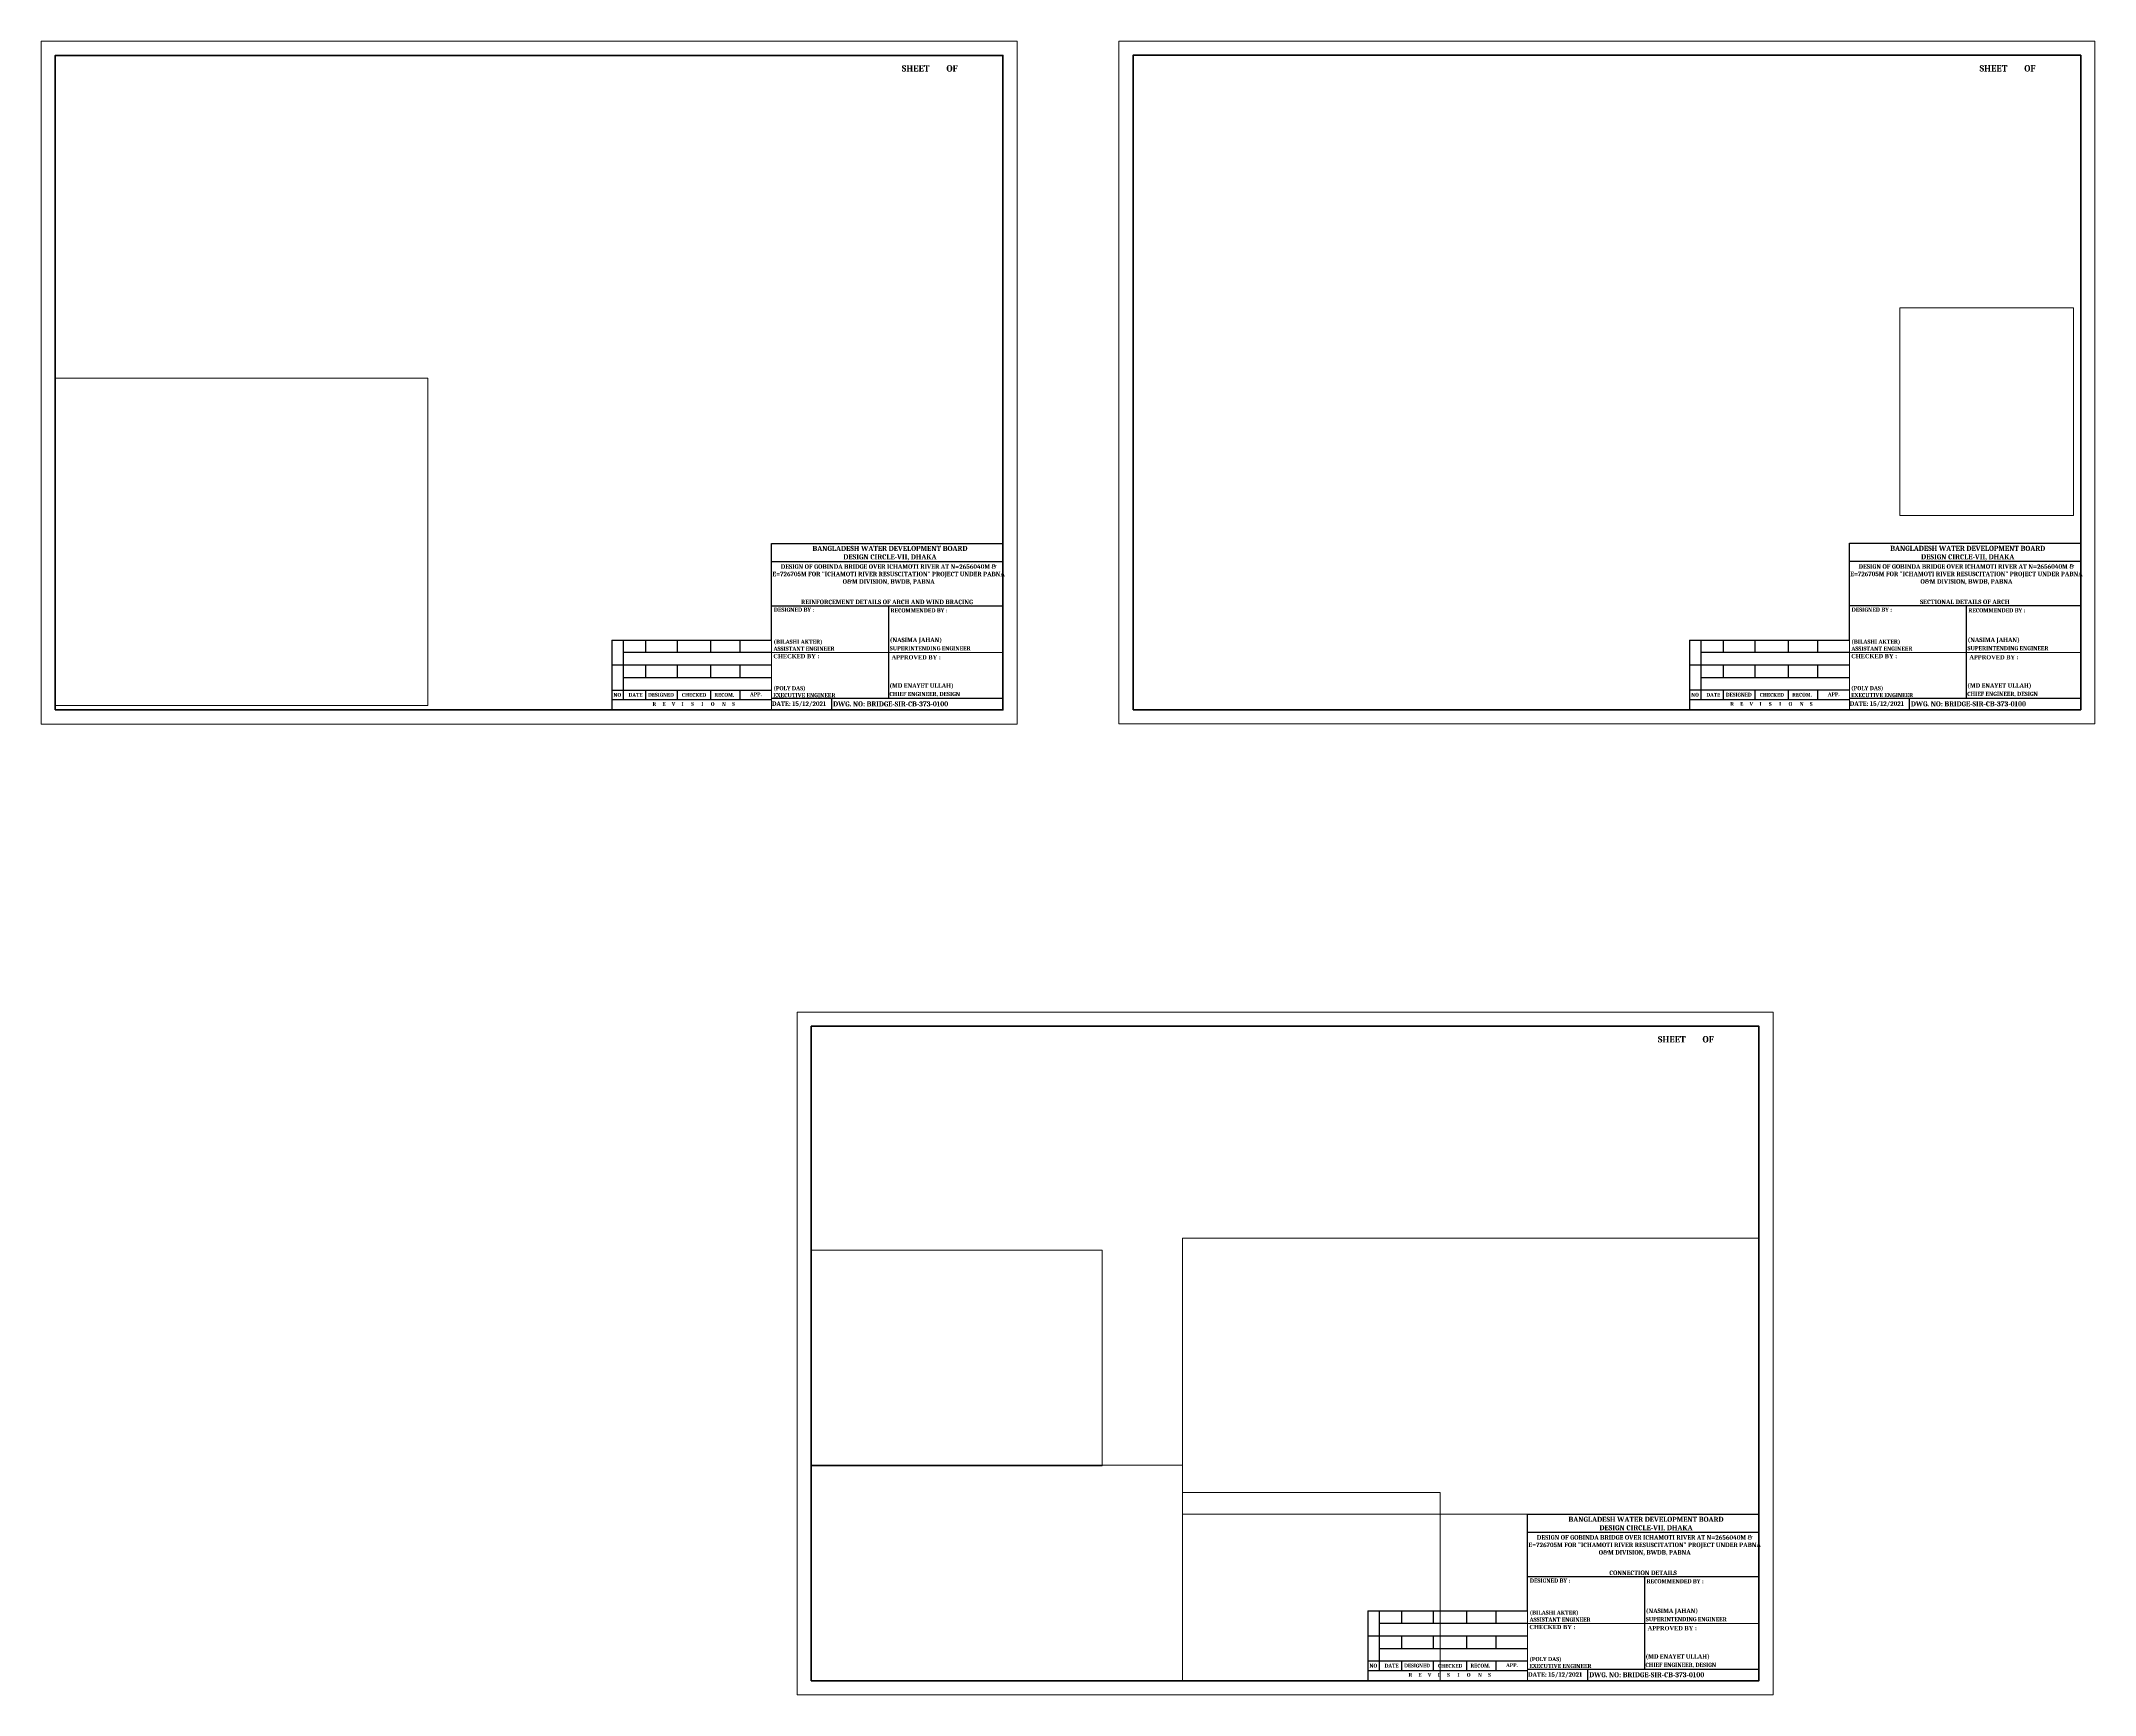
# Paper-space layout 'arch details' of a CAD drawing. Header units: millimetres. Extents: x 520 to 1388, y -778 to -79.
import ezdxf

# ---------------------------------------------------------------- set-up
doc = ezdxf.new("R2010")
doc.units = ezdxf.units.MM
doc.header["$LTSCALE"] = 25
doc.header["$MEASUREMENT"] = 0
doc.layers.get('0').update_dxf_attribs({"lineweight": 13})
doc.layers.get('Defpoints').update_dxf_attribs({"color": 230, "lineweight": 9})
for name, color, linetype, lineweight in [('GR LEVEL', 10, 'Continuous', 20), ('line', 191, 'Continuous', 18), ('Outline', 191, 'Continuous', 40), ('SECTION', 7, 'Continuous', 30)]:
    doc.layers.add(name, color=color, linetype=linetype, lineweight=lineweight)
doc.styles.get("Standard").update_dxf_attribs({"font": 'swissl.ttf'})

# ---------------------------------------------------------------- blocks, each defined once
blk = doc.blocks.new('VF')
at = {"layer": 'GR LEVEL', "color": 7, "lineweight": 20}
blk.add_line((482.73, -2.61), (531.12, -2.61), dxfattribs=at)
at = {"layer": 'line', "linetype": 'Continuous'}
for p, q in [((433.35, 2.64), (433.35, -26.84)), ((433.35, -2.61), (482.73, -2.61))]:
    blk.add_line(p, q, dxfattribs=at)
at = {"layer": 'SECTION', "color": 18, "linetype": 'ByBlock', "true_color": 0x000000}
for p, q in [((433.35, 35.78), (433.35, 43.53)), ((433.35, 43.53), (531.12, 43.53)), ((531.12, 35.78), (433.35, 35.78)), ((433.35, 2.64), (433.35, 35.78)), ((531.12, 17.03), (433.35, 17.03)), ((482.73, 17.03), (482.73, -22.09)), ((365.77, 2.64), (365.77, -26.84)), ((365.77, 2.64), (433.35, 2.64)), ((370.56, 2.64), (370.56, -22.65)), ((380.08, 2.64), (380.08, -2.61)), ((393.45, 2.64), (393.45, -2.61)), ((407.47, 2.64), (407.47, -2.61)), ((419.93, 2.64), (419.93, -2.61)), ((433.35, -7.97), (365.77, -7.97)), ((433.35, -2.61), (370.56, -2.61)), ((380.08, -7.97), (380.08, -13.3)), ((393.45, -7.97), (393.45, -13.28)), ((407.47, -7.97), (407.47, -13.28)), ((419.93, -7.97), (419.93, -13.28)), ((433.35, -13.3), (370.56, -13.3)), ((433.35, -18.61), (365.77, -18.61)), ((433.35, -22.65), (365.77, -22.65)), ((380.08, -18.61), (380.08, -22.65)), ((393.45, -18.61), (393.45, -22.65)), ((407.47, -18.61), (407.47, -22.65)), ((419.93, -18.61), (419.93, -22.65)), ((531.12, -22.09), (433.35, -22.09)), ((458.8, -26.84), (458.8, -22.09))]:
    blk.add_line(p, q, dxfattribs=at)
for s, insert, char_height, width, attachment_point in [('\\A1;\\pxqc;{\\fCambria|b1|i0|c0|p18;\\C256;DESIGN OF GOBINDA BRIDGE OVER ICHAMOTI RIVER AT \\A0;N=2656040M & E=726705M\\A1; FOR "ICHAMOTI RIVER RESUSCITATION" PROJECT UNDER PABNA O&M DIVISION, BWDB, PABNA}', (482.82, 34.69), 1.9, 98.1893, 2), ('{\\fCambria|b1|i0|c0|p18;BANGLADESH WATER DEVELOPMENT BOARD\\PDESIGN CIRCLE-VII, DHAKA}', (483.36, 42.48), 2.149, 104.7539, 2), ('{\\fCambria|b1|i0|c0|p18;DESIGNED BY :}', (434.29, 16.38), 1.755, 23.8285, 1), ('{\\fCambria|b1|i0|c0|p18; RECOMMENDED BY :}', (483.04, 16.08), 1.755, 42.866, 1), ('{\\fCambria|b1|i0|c0|p18;(\\C256;BILASHI AKTER\\C256;\\c0;)\\PASSISTANT ENGINEER   \\fTimes New Roman Baltic|b1|i0|c0|p18;                }', (434.17, 2.83), 1.755, 63.9807, 1), ('{\\fCambria|b1|i0|c0|p18;               SUPERINTENDING ENGINEER}', (474.61, 0.06), 1.755, 62.7345, 1), ('{\\fCambria|b1|i0|c0|p18;               \\H1.083x;(NASIMA JAHAN)}', (474.61, 3.68), 1.755, 48.3053, 1), ('{\\fTimes New Roman Baltic|b1|i0|c0|p18;CHECKED BY :}', (434.1, -3.28), 1.755, 42.866, 1), ('{\\fTimes New Roman Baltic|b1|i0|c0|p18;               APPROVED BY :}', (474.02, -3.76), 1.755, 29.8954, 1), ('{\\fCambria|b1|i0|c0|p18;(POLY DAS)\\PEXECUTIVE ENGINEER}', (434.07, -16.82), 1.755, 41.1043, 1), ('{\\fCambria|b1|i0|c0|p18;               \\H1.083x;(MD ENAYET ULLAH)}', (474.46, -15.62), 1.755, 48.3053, 1), ('{\\fCambria|b1|i0|c0|p18;NO}', (368.15, -19.68), 1.5993, 1.0114, 2), ('{\\fCambria|b1|i0|c0|p18;DATE}', (375.85, -19.68), 1.5993, 8.407, 2), ('{\\fCambria|b1|i0|c0|p18;DESIGNED}', (386.61, -19.65), 1.5993, 13.5635, 2), ('{\\fCambria|b1|i0|c0|p18;R     E     V     I      S      I      O      N     S}', (400.42, -23.56), 1.5993, 47.4545, 2), ('{\\fCambria|b1|i0|c0|p18;CHECKED}', (400.59, -19.72), 1.5993, 5.6138, 2), ('{\\fCambria|b1|i0|c0|p18;RECOM.}', (413.36, -19.68), 1.5993, 12.3083, 2), ('{\\fCambria|b1|i0|c0|p18;APP.}', (426.73, -19.49), 1.5993, 13.1451, 2), ('{\\fCambria|b1|i0|c0|p18;DATE: 15/12/2021}', (433.48, -23.25), 1.9305, 96.1689, 1), ('{\\fCambria|b1|i0|c0|p18;DWG. NO: BRIDGE-SIR-CB-373-0100}', (459.36, -23.27), 2.106, 104.9115, 1), ('{\\fCambria|b1|i0|c0|p18;               CHIEF ENGINEER, DESIGN}', (474.46, -19.24), 1.755, 47.4684, 1)]:
    blk.add_mtext(s, dxfattribs=dict(at, insert=insert, char_height=char_height, width=width, attachment_point=attachment_point))

psp = doc.layouts.new('arch details')

# ---------------------------------------------------------------- linework, layer by layer
at = {"color": 1}
for points in [[(526.04, -85.35), (926.54, -85.35), (926.54, -291.61), (828.77, -291.61), (828.77, -332.5), (761.19, -332.5), (761.19, -361.98), (526.04, -361.98), (526.04, -85.35)], [(981.55, -85.32), (1382.05, -85.32), (1382.05, -291.58), (1284.28, -291.58), (1284.28, -332.47), (1216.69, -332.47), (1216.69, -361.95), (981.55, -361.95), (981.55, -85.32)], [(845.57, -495.69), (1246.07, -495.69), (1246.07, -701.95), (1148.3, -701.95), (1148.3, -742.84), (1080.72, -742.84), (1080.72, -772.32), (845.57, -772.32), (845.57, -495.69)]]:
    psp.add_lwpolyline(points, close=True, dxfattribs=at)
at = {"layer": 'Defpoints', "lineweight": 13}
for points in [[(932.54, -79.35), (520.04, -79.35), (520.04, -367.98), (932.54, -367.98)], [(1388.05, -79.32), (975.55, -79.32), (975.55, -367.95), (1388.05, -367.95)], [(1252.07, -489.69), (839.57, -489.69), (839.57, -778.32), (1252.07, -778.32)]]:
    psp.add_lwpolyline(points, close=True, dxfattribs=at)
at = {"layer": 'Outline'}
for points in [[(526.04, -361.98), (926.54, -361.98), (926.54, -85.35), (526.04, -85.35)], [(981.55, -361.95), (1382.05, -361.95), (1382.05, -85.32), (981.55, -85.32)], [(845.57, -772.32), (1246.07, -772.32), (1246.07, -495.69), (845.57, -495.69)]]:
    psp.add_lwpolyline(points, close=True, dxfattribs=at)

# ---------------------------------------------------------------- block references
at = {"color": 2, "lineweight": -2}
for p in [(395.42, -335.14), (850.92, -335.11), (714.95, -745.48)]:
    psp.add_blockref('VF', p, dxfattribs=at)

# ---------------------------------------------------------------- texts
at = {"color": 0, "width": 97.7678, "attachment_point": 2}
for s, insert, char_height in [('\\A1;{\\fCambria|b1|i0|c0|p18;\\H1.08x;\\C256;SHEET        OF  \\L  \\H0.92593x;   }', (895.62, -89.51), 2.5), ('\\A1;{\\fCambria|b1|i0|c0|p18;\\H1.08x;\\C256;SHEET        OF  \\L  \\H0.92593x;   }', (1351.13, -89.48), 2.5), ('\\A1;{\\fCambria|b1|i0|c0|p18;\\C256;\\P\\PREINFORCEMENT DETAILS OF ARCH AND WIND BRACING}', (877.55, -309.07), 1.9), ('\\A1;{\\fCambria|b1|i0|c0|p18;\\C256;^J\\PSECTIONAL DETAILS OF ARCH }', (1333.06, -309.04), 1.9), ('\\A1;{\\fCambria|b1|i0|c0|p18;\\H1.08x;\\C256;SHEET        OF  \\L  \\H0.92593x;   }', (1215.16, -499.85), 2.5), ('\\A1;{\\fCambria|b1|i0|c0|p18;\\C256;^J\\PCONNECTION DETAILS}', (1197.08, -719.41), 1.9)]:
    psp.add_mtext(s, dxfattribs=dict(at, insert=insert, char_height=char_height))

# ---------------------------------------------------------------- viewports
at = {"layer": '0', "color": 1, "view_target_point": (387.85, -4169.25)}
vp = psp.add_viewport(center=(726.29, -223.66), size=(400.5, 276.637), view_center_point=(2632501.21, -3212733.56), view_height=50051.7541, dxfattribs=at)
vp.dxf.flags = 0x10000  # cut along an outline
vp.dxf.clipping_boundary_handle = psp.add_lwpolyline([(526.04, -85.35), (926.54, -85.35), (926.54, -291.61), (828.77, -291.61), (828.77, -332.5), (761.19, -332.5), (761.19, -361.98), (526.04, -361.98), (526.04, -85.35)], format="xyb", close=True, dxfattribs={"invisible": 1}).dxf.handle
for center, view_center_point, view_height, status, outline in [((1181.8, -223.63), (2618747.32, -3252829.02), 7559.7408, 3, [(981.55, -85.32), (1382.05, -85.32), (1382.05, -291.58), (1284.28, -291.58), (1284.28, -332.47), (1216.69, -332.47), (1216.69, -361.95), (981.55, -361.95), (981.55, -85.32)]), ((1045.82, -634.01), (2684828.49, -3253352.95), 6231.4911, 5, [(845.57, -495.69), (1246.07, -495.69), (1246.07, -701.95), (1148.3, -701.95), (1148.3, -742.84), (1080.72, -742.84), (1080.72, -772.32), (845.57, -772.32), (845.57, -495.69)])]:
    vp = psp.add_viewport(center=center, size=(400.5, 276.637), view_center_point=view_center_point, view_height=view_height, status=status, dxfattribs=at)
    vp.dxf.flags = 0x10000  # cut along an outline
    vp.dxf.clipping_boundary_handle = psp.add_lwpolyline(outline, format="xyb", close=True, dxfattribs={"invisible": 1}).dxf.handle
at = {"layer": 'Defpoints', "lineweight": -2, "ltscale": 100}
for center, size, view_center_point, view_height, status in [((1342.24, -235.93), (73.41, 87.71), (2648399.47, -3253909.87), 1559.383, 7), ((604.75, -290.96), (157.42, 138.3185), (2646597.65, -3266081.62), 14446.2992, 4), ((1124.24, -643.64), (243.66, 116.6313), (2692591.66, -3256119.36), 506.2947, 8), ((907.03, -635.94), (122.92, 91.1186), (2682754.24, -3263111.32), 2727.5493, 6), ((923.99, -726.76), (156.84, 91.1186), (2686222.65, -3263011.79), 1846.1543, 10), ((1056.89, -732.51), (108.95, 79.6194), (2688996.84, -3263100.12), 1801.5065, 9)]:
    psp.add_viewport(center=center, size=size, view_center_point=view_center_point, view_height=view_height, status=status, dxfattribs=at)

doc.saveas('drawing.dxf')
